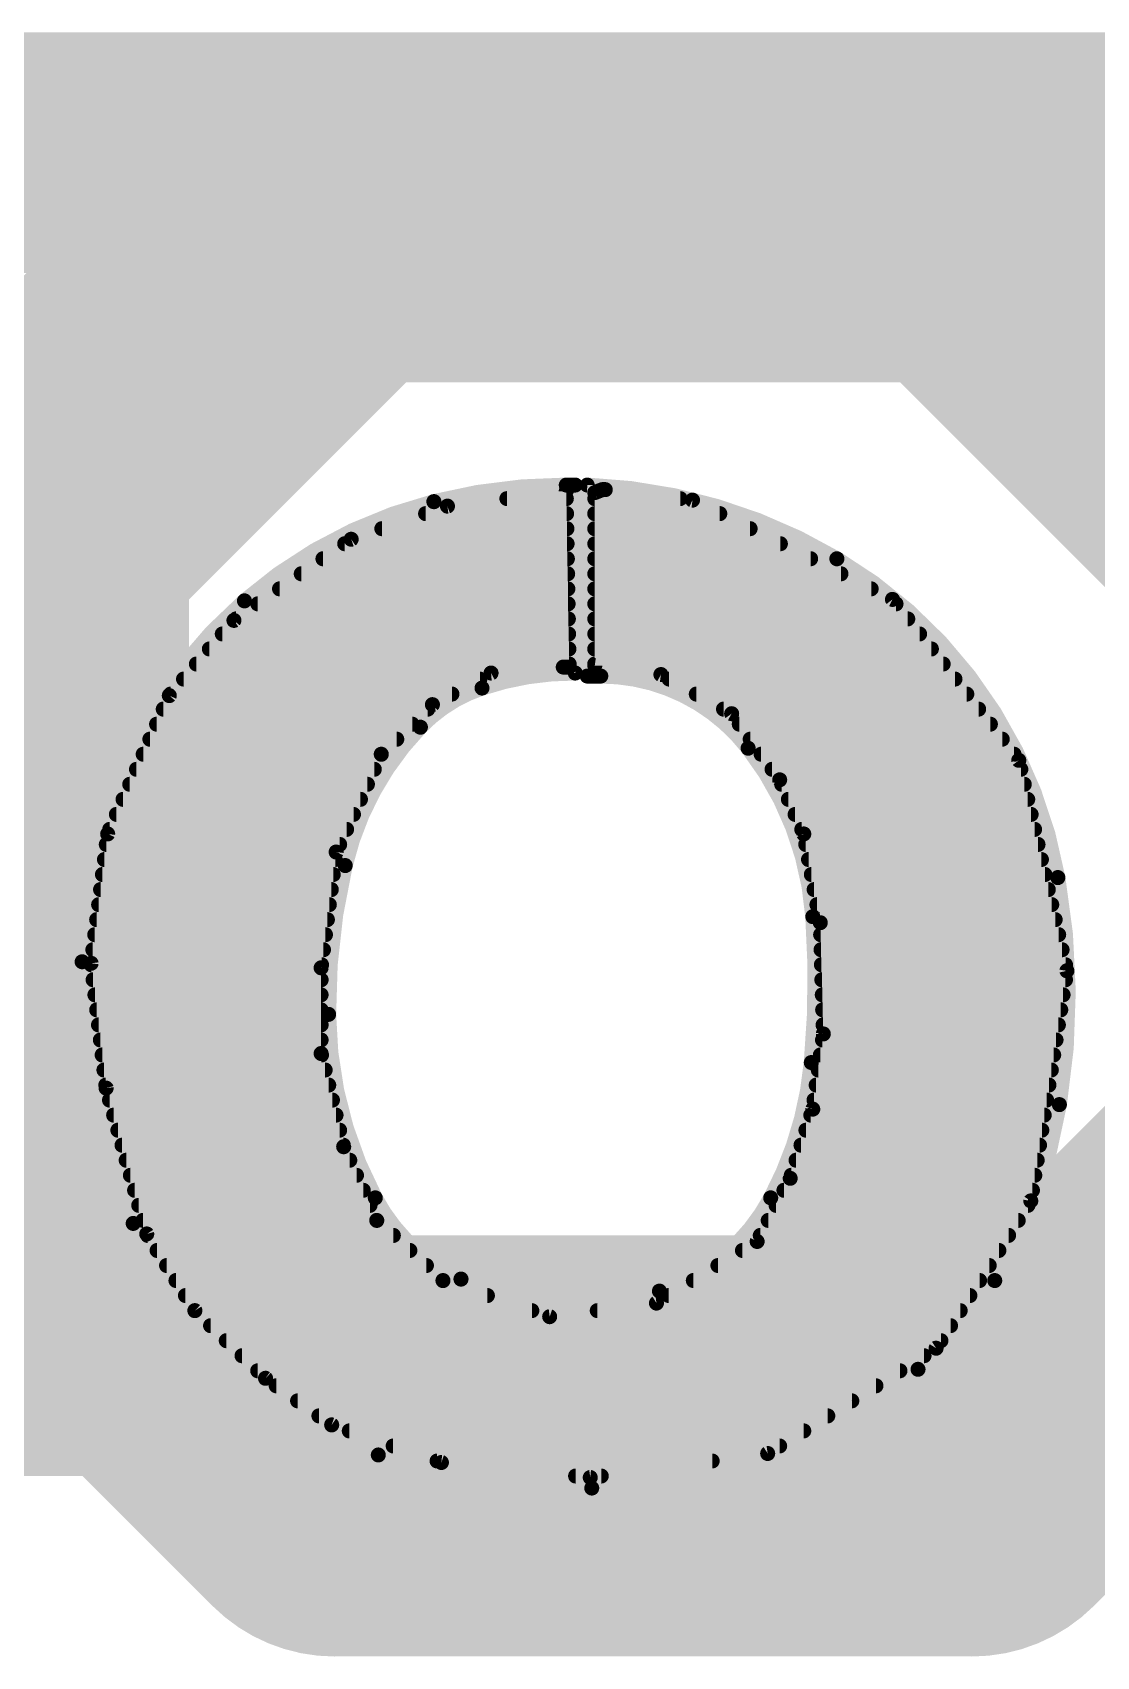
# Model space of a CAD drawing. Extents: x -12 to 102, y -12 to 69.
# Drawn here: x 31.265 to 33.062, y 58.928 to 61.671 of the extents above; entities that cross this region are included whole.
import ezdxf

# ---------------------------------------------------------------- set-up
doc = ezdxf.new("R2010")
doc.units = 0
for name, color, linetype in [('16', 132, 'CONTINUOUS'), ('21', 41, 'CONTINUOUS'), ('22', 40, 'CONTINUOUS')]:
    doc.layers.add(name, color=color, linetype=linetype)

msp = doc.modelspace()

# ---------------------------------------------------------------- linework, layer by layer
at = {"layer": '16', "const_width": 0.4064}
for points in [[(68.072, 61.468), (28.321, 61.468)], [(64.77, 59.436), (11.43, 59.436)]]:
    msp.add_lwpolyline(points, dxfattribs=at)
at = {"layer": '21', "const_width": 0.5842}
for points in [[(31.7754, 61.3725), (31.2373, 60.8344)], [(32.8516, 61.3725), (31.7754, 61.3725)], [(33.3897, 60.8344), (32.8516, 61.3725)], [(31.2373, 60.8344), (31.2373, 59.7582)], [(31.2373, 59.7582), (31.7754, 59.2201)], [(32.8516, 59.2201), (33.3897, 59.7582)], [(31.7754, 59.2201), (32.8516, 59.2201)]]:
    msp.add_lwpolyline(points, dxfattribs=at)
at = {"layer": '21', "const_width": 0.2921}
for points in [[(31.7754, 61.5185, 1), (31.7754, 61.2264)], [(31.8787, 61.2692, 1), (31.6721, 61.4757)], [(32.9548, 61.4757, 1), (32.7483, 61.2692)], [(32.8516, 61.2264, 1), (32.8516, 61.5185)], [(31.3833, 60.8344, 1), (31.0912, 60.8344)], [(31.134, 60.9377, 1), (31.3406, 60.7311)], [(31.3406, 59.8615, 1), (31.134, 59.6549)], [(31.0912, 59.7582, 1), (31.3833, 59.7582)], [(31.7754, 59.3662, 1), (31.7754, 59.074)], [(32.8516, 59.074, 1), (32.8516, 59.3662)], [(31.6721, 59.1168, 1), (31.8787, 59.3234)], [(32.7483, 59.3234, 1), (32.9548, 59.1168)]]:
    msp.add_lwpolyline(points, format="xyb", dxfattribs=at)
at = {"layer": '22'}
for points, const_width in [([(32.1666, 60.9067, 0.0624), (31.943, 60.8787)], 0.0254), ([(32.1729, 60.8966, 1), (32.1603, 60.8964)], 0.0127), ([(32.1666, 60.913, 1), (32.1666, 60.9004)], 0.0127), ([(32.1674, 60.8902, 1), (32.1658, 60.9028)], 0.0127), ([(32.1666, 60.9004, 1), (32.1666, 60.913)], 0.0127), ([(32.1882, 60.9067, 1), (32.1755, 60.9067)], 0.0127), ([(32.1818, 60.9004, 1), (32.1818, 60.913)], 0.0127), ([(32.6238, 60.7822, 0.1246), (32.2021, 60.9067)], 0.0254), ([(32.2023, 60.913, 1), (32.2019, 60.9004)], 0.0127), ([(32.2084, 60.9067, 1), (32.1958, 60.9067)], 0.0127), ([(32.2125, 60.8999, 1), (32.2171, 60.8881)], 0.0127), ([(32.2212, 60.894, 1), (32.2085, 60.894)], 0.0127), ([(32.2275, 60.9053, 1), (32.2275, 60.8927)], 0.0127), ([(32.2298, 60.8931, 1), (32.2252, 60.9049)], 0.0127), ([(32.2334, 60.9053, 1), (32.2318, 60.8927)], 0.0127), ([(32.2326, 60.8927, 1), (32.2326, 60.9053)], 0.0127), ([(31.943, 60.8787, 0.1172), (31.623, 60.7111)], 0.0254), ([(31.9414, 60.8849, 1), (31.9446, 60.8725)], 0.0127), ([(31.9446, 60.8725, 1), (31.9414, 60.8849)], 0.0127), ([(31.9651, 60.8774, 1), (31.9667, 60.8648)], 0.0127), ([(31.968, 60.8651, 1), (31.9638, 60.8771)], 0.0127), ([(32.0663, 60.8901, 1), (32.0663, 60.8775)], 0.0127), ([(32.1668, 60.8775, 1), (32.1668, 60.8901)], 0.0127), ([(32.2148, 60.8901, 1), (32.2148, 60.8775)], 0.0127), ([(32.3591, 60.8775, 1), (32.3591, 60.8901)], 0.0127), ([(32.3827, 60.887, 1), (32.3771, 60.8756)], 0.0127), ([(32.3791, 60.875, 1), (32.3807, 60.8876)], 0.0127), ([(31.8551, 60.8394, 1), (31.8551, 60.8267)], 0.0127), ([(31.929, 60.8648, 1), (31.929, 60.8521)], 0.0127), ([(32.1672, 60.8521, 1), (32.1672, 60.8648)], 0.0127), ([(32.1677, 60.8267, 1), (32.1677, 60.8394)], 0.0127), ([(32.2148, 60.8648, 1), (32.2148, 60.8521)], 0.0127), ([(32.2148, 60.8394, 1), (32.2148, 60.8267)], 0.0127), ([(32.426, 60.8521, 1), (32.426, 60.8648)], 0.0127), ([(32.4772, 60.8267, 1), (32.4772, 60.8394)], 0.0127), ([(31.7923, 60.8139, 1), (31.7923, 60.8013)], 0.0127), ([(31.8012, 60.8212, 1), (31.8054, 60.8092)], 0.0127), ([(31.8069, 60.81, 1), (31.7997, 60.8204)], 0.0127), ([(32.1681, 60.8013, 1), (32.1681, 60.8139)], 0.0127), ([(32.2148, 60.8139, 1), (32.2148, 60.8013)], 0.0127), ([(32.5284, 60.8013, 1), (32.5284, 60.8139)], 0.0127), ([(31.7556, 60.7886, 1), (31.7556, 60.7759)], 0.0127), ([(32.1685, 60.7759, 1), (32.1685, 60.7886)], 0.0127), ([(32.2148, 60.7886, 1), (32.2148, 60.7759)], 0.0127), ([(32.5795, 60.7759, 1), (32.5795, 60.7886)], 0.0127), ([(32.9971, 60.2437, 0.2183), (32.6238, 60.7822)], 0.0254), ([(32.627, 60.7877, 1), (32.6206, 60.7767)], 0.0127), ([(32.6206, 60.7767, 1), (32.627, 60.7877)], 0.0127), ([(31.7189, 60.7632, 1), (31.7189, 60.7505)], 0.0127), ([(32.169, 60.7505, 1), (32.169, 60.7632)], 0.0127), ([(32.2148, 60.7632, 1), (32.2148, 60.7505)], 0.0127), ([(32.6307, 60.7505, 1), (32.6307, 60.7632)], 0.0127), ([(31.6822, 60.7377, 1), (31.6822, 60.7251)], 0.0127), ([(32.1694, 60.7251, 1), (32.1694, 60.7377)], 0.0127), ([(32.2148, 60.7377, 1), (32.2148, 60.7251)], 0.0127), ([(32.6818, 60.7251, 1), (32.6818, 60.7377)], 0.0127), ([(31.623, 60.7111, 0.2195), (31.3487, 60.1015)], 0.0254), ([(31.6188, 60.7159, 1), (31.6272, 60.7063)], 0.0127), ([(31.6272, 60.7063, 1), (31.6188, 60.7159)], 0.0127), ([(31.6455, 60.7124, 1), (31.6455, 60.6997)], 0.0127), ([(32.1698, 60.6997, 1), (32.1698, 60.7124)], 0.0127), ([(32.2148, 60.7124, 1), (32.2148, 60.6997)], 0.0127), ([(32.7227, 60.7175, 1), (32.7127, 60.7097)], 0.0127), ([(32.7149, 60.7079, 1), (32.7205, 60.7193)], 0.0127), ([(32.7237, 60.6997, 1), (32.7237, 60.7124)], 0.0127), ([(31.6016, 60.6833, 1), (31.6088, 60.6729)], 0.0127), ([(31.61, 60.674, 1), (31.6004, 60.6822)], 0.0127), ([(31.6088, 60.687, 1), (31.6088, 60.6743)], 0.0127), ([(32.1702, 60.6743, 1), (32.1702, 60.687)], 0.0127), ([(32.2148, 60.687, 1), (32.2148, 60.6743)], 0.0127), ([(32.7436, 60.6743, 1), (32.7436, 60.687)], 0.0127), ([(31.5855, 60.6615, 1), (31.5855, 60.6489)], 0.0127), ([(32.1707, 60.6489, 1), (32.1707, 60.6615)], 0.0127), ([(32.2148, 60.6615, 1), (32.2148, 60.6489)], 0.0127), ([(32.7636, 60.6489, 1), (32.7636, 60.6615)], 0.0127), ([(31.5637, 60.6362, 1), (31.5637, 60.6235)], 0.0127), ([(32.1711, 60.6235, 1), (32.1711, 60.6362)], 0.0127), ([(32.2148, 60.6362, 1), (32.2148, 60.6235)], 0.0127), ([(32.7835, 60.6235, 1), (32.7835, 60.6362)], 0.0127), ([(31.5418, 60.6108, 1), (31.5418, 60.5981)], 0.0127), ([(32.1818, 60.5892, 0.0828), (32.0243, 60.5638)], 0.0254), ([(32.0391, 60.5955, 1), (32.0401, 60.5829)], 0.0127), ([(32.0426, 60.5836, 1), (32.0366, 60.5948)], 0.0127), ([(32.1615, 60.6056, 1), (32.1615, 60.593)], 0.0127), ([(32.162, 60.593, 1), (32.161, 60.6056)], 0.0127), ([(32.1653, 60.5992, 1), (32.1779, 60.5994)], 0.0127), ([(32.1715, 60.5981, 1), (32.1715, 60.6108)], 0.0127), ([(32.1716, 60.593, 1), (32.1716, 60.6056)], 0.0127), ([(32.1818, 60.5829, 1), (32.1818, 60.5955)], 0.0127), ([(32.2148, 60.6108, 1), (32.2148, 60.5981)], 0.0127), ([(32.2157, 60.6082, 1), (32.2139, 60.5956)], 0.0127), ([(32.2085, 60.6019, 1), (32.2212, 60.6019)], 0.0127), ([(32.3297, 60.5922, 1), (32.3235, 60.581)], 0.0127), ([(32.3257, 60.5803, 1), (32.3275, 60.5929)], 0.0127), ([(32.8034, 60.5981, 1), (32.8034, 60.6108)], 0.0127), ([(31.52, 60.5853, 1), (31.52, 60.5727)], 0.0127), ([(32.0243, 60.5638, 0.1209), (31.9202, 60.4977)], 0.0254), ([(32.0223, 60.5698, 1), (32.0263, 60.5578)], 0.0127), ([(32.0207, 60.5727, 1), (32.0207, 60.5853)], 0.0127), ([(32.0263, 60.5578, 1), (32.0223, 60.5698)], 0.0127), ([(32.1755, 60.5892, 1), (32.1882, 60.5892)], 0.0127), ([(32.2021, 60.5904, 1), (32.2021, 60.5778)], 0.0127), ([(32.1958, 60.5841, 1), (32.2084, 60.5841)], 0.0127), ([(32.4739, 60.4622, 0.2316), (32.225, 60.5841)], 0.0254), ([(32.225, 60.5904, 1), (32.225, 60.5778)], 0.0127), ([(32.225, 60.5778, 1), (32.225, 60.5904)], 0.0127), ([(32.3403, 60.5853, 1), (32.3403, 60.5727)], 0.0127), ([(32.8234, 60.5727, 1), (32.8234, 60.5853)], 0.0127), ([(31.4912, 60.5552, 1), (31.5008, 60.547)], 0.0127), ([(31.5018, 60.5485, 1), (31.4902, 60.5537)], 0.0127), ([(31.4982, 60.56, 1), (31.4982, 60.5473)], 0.0127), ([(31.9375, 60.5414, 1), (31.9435, 60.5302)], 0.0127), ([(31.9449, 60.5312, 1), (31.9361, 60.5404)], 0.0127), ([(31.9735, 60.5473, 1), (31.9735, 60.56)], 0.0127), ([(32.3863, 60.56, 1), (32.3863, 60.5473)], 0.0127), ([(32.8433, 60.5473, 1), (32.8433, 60.56)], 0.0127), ([(31.4858, 60.5346, 1), (31.4858, 60.5219)], 0.0127), ([(31.9327, 60.5219, 1), (31.9327, 60.5346)], 0.0127), ([(32.4323, 60.5346, 1), (32.4323, 60.5219)], 0.0127), ([(32.4511, 60.5243, 1), (32.4409, 60.5169)], 0.0127), ([(32.4429, 60.515, 1), (32.4491, 60.5262)], 0.0127), ([(32.8633, 60.5219, 1), (32.8633, 60.5346)], 0.0127), ([(31.4632, 60.4838, 1), (31.4632, 60.4711)], 0.0127), ([(31.4745, 60.5091, 1), (31.4745, 60.4965)], 0.0127), ([(31.9202, 60.4977, 0.1342), (31.7932, 60.264)], 0.0254), ([(31.8803, 60.4711, 1), (31.8803, 60.4838)], 0.0127), ([(31.9065, 60.4965, 1), (31.9065, 60.5091)], 0.0127), ([(31.9156, 60.5021, 1), (31.9248, 60.4933)], 0.0127), ([(31.9248, 60.4933, 1), (31.9156, 60.5021)], 0.0127), ([(32.4589, 60.5091, 1), (32.4589, 60.4965)], 0.0127), ([(32.4774, 60.4838, 1), (32.4774, 60.4711)], 0.0127), ([(32.8832, 60.4965, 1), (32.8832, 60.5091)], 0.0127), ([(32.9032, 60.4711, 1), (32.9032, 60.4838)], 0.0127), ([(31.4519, 60.4584, 1), (31.4519, 60.4457)], 0.0127), ([(31.8497, 60.4566, 1), (31.8585, 60.4474)], 0.0127), ([(31.8599, 60.4493, 1), (31.8483, 60.4547)], 0.0127), ([(31.8541, 60.4457, 1), (31.8541, 60.4584)], 0.0127), ([(32.5831, 60.1777, 0.1478), (32.4739, 60.4622)], 0.0254), ([(32.4789, 60.4661, 1), (32.4689, 60.4583)], 0.0127), ([(32.4689, 60.4583, 1), (32.4789, 60.4661)], 0.0127), ([(32.4958, 60.4584, 1), (32.4958, 60.4457)], 0.0127), ([(32.9231, 60.4457, 1), (32.9231, 60.4584)], 0.0127), ([(31.4405, 60.4329, 1), (31.4405, 60.4203)], 0.0127), ([(31.8424, 60.4203, 1), (31.8424, 60.4329)], 0.0127), ([(32.5143, 60.4329, 1), (32.5143, 60.4203)], 0.0127), ([(32.9373, 60.4432, 1), (32.9249, 60.4404)], 0.0127), ([(32.9261, 60.4379, 1), (32.9361, 60.4457)], 0.0127), ([(32.9346, 60.4203, 1), (32.9346, 60.4329)], 0.0127), ([(31.4292, 60.4076, 1), (31.4292, 60.3949)], 0.0127), ([(31.8307, 60.3949, 1), (31.8307, 60.4076)], 0.0127), ([(32.533, 60.4114, 1), (32.5214, 60.4062)], 0.0127), ([(32.5221, 60.4051, 1), (32.5323, 60.4125)], 0.0127), ([(32.5306, 60.4076, 1), (32.5306, 60.3949)], 0.0127), ([(32.9404, 60.3949, 1), (32.9404, 60.4076)], 0.0127), ([(31.4179, 60.3822, 1), (31.4179, 60.3695)], 0.0127), ([(31.8189, 60.3695, 1), (31.8189, 60.3822)], 0.0127), ([(32.5419, 60.3822, 1), (32.5419, 60.3695)], 0.0127), ([(32.9462, 60.3695, 1), (32.9462, 60.3822)], 0.0127), ([(31.4066, 60.3567, 1), (31.4066, 60.3441)], 0.0127), ([(31.8072, 60.3441, 1), (31.8072, 60.3567)], 0.0127), ([(32.5532, 60.3567, 1), (32.5532, 60.3441)], 0.0127), ([(32.952, 60.3441, 1), (32.952, 60.3567)], 0.0127), ([(31.3982, 60.3166, 1), (31.3856, 60.3182)], 0.0127), ([(31.3861, 60.32, 1), (31.3977, 60.3148)], 0.0127), ([(31.3953, 60.3314, 1), (31.3953, 60.3187)], 0.0127), ([(31.7955, 60.3187, 1), (31.7955, 60.3314)], 0.0127), ([(32.5645, 60.3314, 1), (32.5645, 60.3187)], 0.0127), ([(32.5741, 60.3186, 1), (32.5617, 60.3162)], 0.0127), ([(32.5621, 60.3148, 1), (32.5737, 60.32)], 0.0127), ([(32.9578, 60.3187, 1), (32.9578, 60.3314)], 0.0127), ([(31.3896, 60.306, 1), (31.3896, 60.2933)], 0.0127), ([(31.7842, 60.2861, 1), (31.7716, 60.2877)], 0.0127), ([(31.7838, 60.2933, 1), (31.7838, 60.306)], 0.0127), ([(32.5712, 60.306, 1), (32.5712, 60.2933)], 0.0127), ([(32.9636, 60.2933, 1), (32.9636, 60.306)], 0.0127), ([(31.3864, 60.2805, 1), (31.3864, 60.2679)], 0.0127), ([(31.7932, 60.264, 0.0602), (31.7652, 60.0126)], 0.0254), ([(31.7721, 60.2896, 1), (31.7837, 60.2842)], 0.0127), ([(31.7763, 60.2679, 1), (31.7763, 60.2805)], 0.0127), ([(31.787, 60.2655, 1), (31.7994, 60.2625)], 0.0127), ([(31.7994, 60.2625, 1), (31.787, 60.2655)], 0.0127), ([(32.5759, 60.2805, 1), (32.5759, 60.2679)], 0.0127), ([(32.9694, 60.2679, 1), (32.9694, 60.2805)], 0.0127), ([(31.3831, 60.2552, 1), (31.3831, 60.2425)], 0.0127), ([(31.773, 60.2425, 1), (31.773, 60.2552)], 0.0127), ([(32.5807, 60.2552, 1), (32.5807, 60.2425)], 0.0127), ([(32.9752, 60.2425, 1), (32.9752, 60.2552)], 0.0127), ([(32.9997, 59.8602, 0.0851), (32.9971, 60.2437)], 0.0254), ([(33.0034, 60.2448, 1), (32.9908, 60.2426)], 0.0127), ([(32.9908, 60.2426, 1), (33.0034, 60.2448)], 0.0127), ([(31.3799, 60.2298, 1), (31.3799, 60.2171)], 0.0127), ([(31.7697, 60.2171, 1), (31.7697, 60.2298)], 0.0127), ([(32.5854, 60.2298, 1), (32.5854, 60.2171)], 0.0127), ([(32.981, 60.2171, 1), (32.981, 60.2298)], 0.0127), ([(31.3766, 60.2043, 1), (31.3766, 60.1917)], 0.0127), ([(31.7664, 60.1917, 1), (31.7664, 60.2043)], 0.0127), ([(32.5806, 59.9313, 0.0416), (32.5831, 60.1777)], 0.0254), ([(32.5894, 60.1782, 1), (32.5768, 60.1772)], 0.0127), ([(32.5901, 60.2043, 1), (32.5901, 60.1917)], 0.0127), ([(32.9868, 60.1917, 1), (32.9868, 60.2043)], 0.0127), ([(31.3701, 60.1536, 1), (31.3701, 60.1409)], 0.0127), ([(31.3733, 60.179, 1), (31.3733, 60.1663)], 0.0127), ([(31.7598, 60.1409, 1), (31.7598, 60.1536)], 0.0127), ([(31.7631, 60.1663, 1), (31.7631, 60.179)], 0.0127), ([(32.5768, 60.1772, 1), (32.5894, 60.1782)], 0.0127), ([(32.5949, 60.179, 1), (32.5949, 60.1663)], 0.0127), ([(32.6021, 60.1677, 1), (32.5895, 60.1673)], 0.0127), ([(32.5896, 60.1663, 1), (32.602, 60.1687)], 0.0127), ([(32.5964, 60.1536, 1), (32.5964, 60.1409)], 0.0127), ([(32.9926, 60.1663, 1), (32.9926, 60.179)], 0.0127), ([(32.9985, 60.1409, 1), (32.9985, 60.1536)], 0.0127), ([(31.3668, 60.1281, 1), (31.3668, 60.1155)], 0.0127), ([(31.7565, 60.1155, 1), (31.7565, 60.1281)], 0.0127), ([(32.597, 60.1281, 1), (32.597, 60.1155)], 0.0127), ([(33.0043, 60.1155, 1), (33.0043, 60.1281)], 0.0127), ([(31.3487, 60.1015, 0.092), (31.435, 59.6595)], 0.0254), ([(31.355, 60.1016, 1), (31.3424, 60.1014)], 0.0127), ([(31.3424, 60.1014, 1), (31.355, 60.1016)], 0.0127), ([(31.3702, 60.0997, 1), (31.3576, 60.0981)], 0.0127), ([(31.3576, 60.0997, 1), (31.3702, 60.0981)], 0.0127), ([(31.3642, 60.1028, 1), (31.3642, 60.0901)], 0.0127), ([(31.7532, 60.0901, 1), (31.7532, 60.1028)], 0.0127), ([(32.5977, 60.1028, 1), (32.5977, 60.0901)], 0.0127), ([(33.0101, 60.0901, 1), (33.0101, 60.1028)], 0.0127), ([(31.3673, 60.0774, 1), (31.3673, 60.0647)], 0.0127), ([(31.7462, 60.0921, 1), (31.7588, 60.0905)], 0.0127), ([(31.7589, 60.0913, 1), (31.7462, 60.0913)], 0.0127), ([(31.7525, 60.0647, 1), (31.7525, 60.0774)], 0.0127), ([(32.5984, 60.0774, 1), (32.5984, 60.0647)], 0.0127), ([(33.0187, 60.0852, 1), (33.0061, 60.0872)], 0.0127), ([(33.0062, 60.0848, 1), (33.0186, 60.0876)], 0.0127), ([(33.01, 60.0647, 1), (33.01, 60.0774)], 0.0127), ([(31.3703, 60.0519, 1), (31.3703, 60.0393)], 0.0127), ([(31.7525, 60.0393, 1), (31.7525, 60.0519)], 0.0127), ([(32.5991, 60.0519, 1), (32.5991, 60.0393)], 0.0127), ([(33.006, 60.0393, 1), (33.006, 60.0519)], 0.0127), ([(31.3734, 60.0266, 1), (31.3734, 60.0139)], 0.0127), ([(31.7525, 60.0139, 1), (31.7525, 60.0266)], 0.0127), ([(31.7652, 60.0126, 0.1204), (31.844, 59.7027)], 0.0254), ([(31.7715, 60.0127, 1), (31.7589, 60.0125)], 0.0127), ([(32.5998, 60.0266, 1), (32.5998, 60.0139)], 0.0127), ([(33.002, 60.0139, 1), (33.002, 60.0266)], 0.0127), ([(31.3764, 60.0012, 1), (31.3764, 59.9885)], 0.0127), ([(31.7525, 59.9885, 1), (31.7525, 60.0012)], 0.0127), ([(31.7589, 60.0125, 1), (31.7715, 60.0127)], 0.0127), ([(32.6005, 60.0012, 1), (32.6005, 59.9885)], 0.0127), ([(32.998, 59.9885, 1), (32.998, 60.0012)], 0.0127), ([(31.3795, 59.9757, 1), (31.3795, 59.9631)], 0.0127), ([(31.7525, 59.9631, 1), (31.7525, 59.9757)], 0.0127), ([(32.5995, 59.9757, 1), (32.5995, 59.9631)], 0.0127), ([(32.6072, 59.9787, 1), (32.5946, 59.9805)], 0.0127), ([(32.5946, 59.9794, 1), (32.6072, 59.9798)], 0.0127), ([(32.9941, 59.9631, 1), (32.9941, 59.9757)], 0.0127), ([(31.3826, 59.9504, 1), (31.3826, 59.9377)], 0.0127), ([(31.7587, 59.948, 1), (31.7463, 59.945)], 0.0127), ([(31.7462, 59.9465, 1), (31.7589, 59.9465)], 0.0127), ([(31.7531, 59.9377, 1), (31.7531, 59.9504)], 0.0127), ([(32.512, 59.7027, 0.0995), (32.5806, 59.9313)], 0.0254), ([(32.5869, 59.9307, 1), (32.5743, 59.9319)], 0.0127), ([(32.5959, 59.9504, 1), (32.5959, 59.9377)], 0.0127), ([(32.9901, 59.9377, 1), (32.9901, 59.9504)], 0.0127), ([(31.3856, 59.925, 1), (31.3856, 59.9123)], 0.0127), ([(31.7593, 59.9123, 1), (31.7593, 59.925)], 0.0127), ([(32.5743, 59.9319, 1), (32.5869, 59.9307)], 0.0127), ([(32.5924, 59.925, 1), (32.5924, 59.9123)], 0.0127), ([(32.9861, 59.9123, 1), (32.9861, 59.925)], 0.0127), ([(31.3887, 59.8995, 1), (31.3887, 59.8869)], 0.0127), ([(31.3954, 59.8898, 1), (31.3832, 59.8864)], 0.0127), ([(31.383, 59.8873, 1), (31.3956, 59.8889)], 0.0127), ([(31.7654, 59.8869, 1), (31.7654, 59.8995)], 0.0127), ([(32.5888, 59.8995, 1), (32.5888, 59.8869)], 0.0127), ([(32.9821, 59.8869, 1), (32.9821, 59.8995)], 0.0127), ([(31.395, 59.8742, 1), (31.395, 59.8615)], 0.0127), ([(31.7716, 59.8615, 1), (31.7716, 59.8742)], 0.0127), ([(32.5768, 59.8535, 1), (32.5894, 59.8517)], 0.0127), ([(32.5891, 59.8506, 1), (32.5771, 59.8546)], 0.0127), ([(32.5852, 59.8742, 1), (32.5852, 59.8615)], 0.0127), ([(32.8905, 59.563, 0.0949), (32.9997, 59.8602)], 0.0254), ([(32.9781, 59.8615, 1), (32.9781, 59.8742)], 0.0127), ([(32.9934, 59.8612, 1), (33.006, 59.8592)], 0.0127), ([(33.006, 59.8592, 1), (32.9934, 59.8612)], 0.0127), ([(31.402, 59.8488, 1), (31.402, 59.8361)], 0.0127), ([(31.7777, 59.8361, 1), (31.7777, 59.8488)], 0.0127), ([(32.5798, 59.8488, 1), (32.5798, 59.8361)], 0.0127), ([(32.9741, 59.8361, 1), (32.9741, 59.8488)], 0.0127), ([(31.4091, 59.8233, 1), (31.4091, 59.8107)], 0.0127), ([(31.4162, 59.798, 1), (31.4162, 59.7853)], 0.0127), ([(31.7838, 59.8107, 1), (31.7838, 59.8233)], 0.0127), ([(31.79, 59.7853, 1), (31.79, 59.798)], 0.0127), ([(32.5632, 59.798, 1), (32.5632, 59.7853)], 0.0127), ([(32.5715, 59.8233, 1), (32.5715, 59.8107)], 0.0127), ([(32.9662, 59.7853, 1), (32.9662, 59.798)], 0.0127), ([(32.9701, 59.8107, 1), (32.9701, 59.8233)], 0.0127), ([(31.4232, 59.7726, 1), (31.4232, 59.7599)], 0.0127), ([(31.7964, 59.7917, 1), (31.7848, 59.7865)], 0.0127), ([(31.7844, 59.7876, 1), (31.7968, 59.7906)], 0.0127), ([(31.8009, 59.7599, 1), (31.8009, 59.7726)], 0.0127), ([(32.5549, 59.7726, 1), (32.5549, 59.7599)], 0.0127), ([(32.9622, 59.7599, 1), (32.9622, 59.7726)], 0.0127), ([(31.4303, 59.7471, 1), (31.4303, 59.7345)], 0.0127), ([(31.8123, 59.7345, 1), (31.8123, 59.7471)], 0.0127), ([(32.5506, 59.7328, 1), (32.5394, 59.7386)], 0.0127), ([(32.5467, 59.7471, 1), (32.5467, 59.7345)], 0.0127), ([(32.9582, 59.7345, 1), (32.9582, 59.7471)], 0.0127), ([(31.4374, 59.7218, 1), (31.4374, 59.7091)], 0.0127), ([(31.8237, 59.7091, 1), (31.8237, 59.7218)], 0.0127), ([(32.5344, 59.7218, 1), (32.5344, 59.7091)], 0.0127), ([(32.539, 59.7377, 1), (32.551, 59.7337)], 0.0127), ([(32.9542, 59.7091, 1), (32.9542, 59.7218)], 0.0127), ([(31.4444, 59.6964, 1), (31.4444, 59.6837)], 0.0127), ([(31.8351, 59.6837, 1), (31.8351, 59.6964)], 0.0127), ([(31.844, 59.7027, 0.1633), (31.9888, 59.5655)], 0.0254), ([(31.8496, 59.7057, 1), (31.8384, 59.6997)], 0.0127), ([(31.8384, 59.6997, 1), (31.8496, 59.7057)], 0.0127), ([(32.324, 59.5452, 0.1942), (32.512, 59.7027)], 0.0254), ([(32.5064, 59.7057, 1), (32.5176, 59.6997)], 0.0127), ([(32.5176, 59.6997, 1), (32.5064, 59.7057)], 0.0127), ([(32.5211, 59.6964, 1), (32.5211, 59.6837)], 0.0127), ([(32.9451, 59.6986, 1), (32.9577, 59.6966)], 0.0127), ([(32.9567, 59.6942, 1), (32.9461, 59.701)], 0.0127), ([(32.9465, 59.6837, 1), (32.9465, 59.6964)], 0.0127), ([(31.435, 59.6595, 0.2224), (31.8491, 59.2684)], 0.0254), ([(31.4409, 59.6618, 1), (31.4291, 59.6572)], 0.0127), ([(31.4291, 59.6572, 1), (31.4409, 59.6618)], 0.0127), ([(31.4515, 59.6709, 1), (31.4515, 59.6583)], 0.0127), ([(31.8508, 59.6693, 1), (31.8422, 59.6599)], 0.0127), ([(31.8407, 59.662, 1), (31.8523, 59.6672)], 0.0127), ([(31.8465, 59.6583, 1), (31.8465, 59.6709)], 0.0127), ([(32.5078, 59.6709, 1), (32.5078, 59.6583)], 0.0127), ([(32.9302, 59.6583, 1), (32.9302, 59.6709)], 0.0127), ([(31.4633, 59.6451, 1), (31.4525, 59.6383)], 0.0127), ([(31.4518, 59.64, 1), (31.464, 59.6434)], 0.0127), ([(31.4595, 59.6456, 1), (31.4595, 59.6329)], 0.0127), ([(31.8745, 59.6329, 1), (31.8745, 59.6456)], 0.0127), ([(32.4924, 59.6236, 1), (32.4858, 59.6344)], 0.0127), ([(32.4944, 59.6456, 1), (32.4944, 59.6329)], 0.0127), ([(32.9139, 59.6329, 1), (32.9139, 59.6456)], 0.0127), ([(31.4754, 59.6202, 1), (31.4754, 59.6075)], 0.0127), ([(31.9024, 59.6075, 1), (31.9024, 59.6202)], 0.0127), ([(32.4643, 59.6202, 1), (32.4643, 59.6075)], 0.0127), ([(32.4835, 59.6319, 1), (32.4947, 59.6261)], 0.0127), ([(32.8975, 59.6075, 1), (32.8975, 59.6202)], 0.0127), ([(31.4914, 59.5947, 1), (31.4914, 59.5821)], 0.0127), ([(31.9304, 59.5821, 1), (31.9304, 59.5947)], 0.0127), ([(32.4228, 59.5947, 1), (32.4228, 59.5821)], 0.0127), ([(32.8812, 59.5821, 1), (32.8812, 59.5947)], 0.0127), ([(31.5073, 59.5694, 1), (31.5073, 59.5567)], 0.0127), ([(31.9603, 59.569, 1), (31.9563, 59.557)], 0.0127), ([(31.954, 59.5583, 1), (31.9626, 59.5677)], 0.0127), ([(31.9583, 59.5567, 1), (31.9583, 59.5694)], 0.0127), ([(31.9888, 59.5655, 0.1897), (32.324, 59.5452)], 0.0254), ([(31.9915, 59.5713, 1), (31.9861, 59.5597)], 0.0127), ([(31.9861, 59.5597, 1), (31.9915, 59.5713)], 0.0127), ([(32.322, 59.5512, 1), (32.326, 59.5392)], 0.0127), ([(32.326, 59.5392, 1), (32.322, 59.5512)], 0.0127), ([(32.3813, 59.5694, 1), (32.3813, 59.5567)], 0.0127), ([(32.7609, 59.4131, 0.0859), (32.8905, 59.563)], 0.0254), ([(32.8649, 59.5567, 1), (32.8649, 59.5694)], 0.0127), ([(32.8851, 59.5663, 1), (32.8959, 59.5597)], 0.0127), ([(32.8959, 59.5597, 1), (32.8851, 59.5663)], 0.0127), ([(31.5233, 59.544, 1), (31.5233, 59.5313)], 0.0127), ([(32.0334, 59.5313, 1), (32.0334, 59.544)], 0.0127), ([(32.3157, 59.5303, 1), (32.3223, 59.5195)], 0.0127), ([(32.3198, 59.5186, 1), (32.3182, 59.5312)], 0.0127), ([(32.3398, 59.544, 1), (32.3398, 59.5313)], 0.0127), ([(32.8485, 59.5313, 1), (32.8485, 59.544)], 0.0127), ([(31.5436, 59.5168, 1), (31.5348, 59.5076)], 0.0127), ([(31.5392, 59.5185, 1), (31.5392, 59.5059)], 0.0127), ([(31.5338, 59.5088, 1), (31.5446, 59.5156)], 0.0127), ([(32.1085, 59.5059, 1), (32.1085, 59.5185)], 0.0127), ([(32.1378, 59.5083, 1), (32.1394, 59.4957)], 0.0127), ([(32.1366, 59.496, 1), (32.1406, 59.508)], 0.0127), ([(32.219, 59.5185, 1), (32.219, 59.5059)], 0.0127), ([(32.8322, 59.5059, 1), (32.8322, 59.5185)], 0.0127), ([(31.5657, 59.4931, 1), (31.5657, 59.4805)], 0.0127), ([(31.5923, 59.4678, 1), (31.5923, 59.4551)], 0.0127), ([(32.7996, 59.4551, 1), (32.7996, 59.4678)], 0.0127), ([(32.8159, 59.4805, 1), (32.8159, 59.4931)], 0.0127), ([(31.6188, 59.4423, 1), (31.6188, 59.4297)], 0.0127), ([(32.7711, 59.4297, 1), (32.7711, 59.4423)], 0.0127), ([(32.7861, 59.4521, 1), (32.7967, 59.4453)], 0.0127), ([(32.7948, 59.4433, 1), (32.788, 59.4541)], 0.0127), ([(31.6453, 59.4169, 1), (31.6453, 59.4043)], 0.0127), ([(32.2097, 59.2125, 0.1703), (32.7609, 59.4131)], 0.0254), ([(32.7304, 59.4043, 1), (32.7304, 59.4169)], 0.0127), ([(32.7569, 59.418, 1), (32.7649, 59.4082)], 0.0127), ([(32.7649, 59.4082, 1), (32.7569, 59.418)], 0.0127), ([(31.6623, 59.4031, 1), (31.6549, 59.3927)], 0.0127), ([(31.6542, 59.3933, 1), (31.663, 59.4025)], 0.0127), ([(31.6766, 59.3916, 1), (31.6766, 59.3789)], 0.0127), ([(32.6898, 59.3789, 1), (32.6898, 59.3916)], 0.0127), ([(31.7127, 59.3661, 1), (31.7127, 59.3535)], 0.0127), ([(32.6491, 59.3535, 1), (32.6491, 59.3661)], 0.0127), ([(31.7487, 59.3407, 1), (31.7487, 59.3281)], 0.0127), ([(32.6085, 59.3281, 1), (32.6085, 59.3407)], 0.0127), ([(31.7724, 59.3252, 1), (31.7682, 59.3132)], 0.0127), ([(31.7666, 59.314, 1), (31.774, 59.3244)], 0.0127), ([(31.8001, 59.3154, 1), (31.8001, 59.3027)], 0.0127), ([(32.5679, 59.3027, 1), (32.5679, 59.3154)], 0.0127), ([(31.8742, 59.2899, 1), (31.8742, 59.2773)], 0.0127), ([(32.5035, 59.2763, 1), (32.5103, 59.2655)], 0.0127), ([(32.5078, 59.2646, 1), (32.506, 59.2772)], 0.0127), ([(32.5272, 59.2773, 1), (32.5272, 59.2899)], 0.0127), ([(31.8491, 59.2684, 0.083), (32.2097, 59.2125)], 0.0254), ([(31.8511, 59.2744, 1), (31.8471, 59.2624)], 0.0127), ([(31.8471, 59.2624, 1), (31.8511, 59.2744)], 0.0127), ([(31.9484, 59.2645, 1), (31.9484, 59.2519)], 0.0127), ([(31.9563, 59.262, 1), (31.9551, 59.2494)], 0.0127), ([(31.9536, 59.2497, 1), (31.9578, 59.2617)], 0.0127), ([(32.4132, 59.2519, 1), (32.4132, 59.2645)], 0.0127), ([(32.1824, 59.2392, 1), (32.1824, 59.2265)], 0.0127), ([(32.2063, 59.2366, 1), (32.2081, 59.224)], 0.0127), ([(32.2066, 59.224, 1), (32.2078, 59.2366)], 0.0127), ([(32.2257, 59.2265, 1), (32.2257, 59.2392)], 0.0127), ([(32.2096, 59.2188, 1), (32.2098, 59.2062)], 0.0127), ([(32.2098, 59.2062, 1), (32.2096, 59.2188)], 0.0127)]:
    msp.add_lwpolyline(points, format="xyb", dxfattribs=dict(at, const_width=const_width))
at = {"layer": '22', "const_width": 0.0254}
for points in [[(32.1666, 60.8965), (31.9659, 60.8711)], [(32.1818, 60.9067), (32.1666, 60.9067)], [(32.1716, 60.5993), (32.1666, 60.8965)], [(32.1818, 60.5892), (32.1818, 60.9067)], [(32.2021, 60.9067), (32.2021, 60.5841)], [(32.2275, 60.899), (32.2148, 60.894)], [(32.2148, 60.894), (32.2148, 60.6019)], [(32.2326, 60.899), (32.2275, 60.899)], [(32.3799, 60.8813), (32.2326, 60.899)], [(31.9659, 60.8711), (31.8033, 60.8152)], [(32.0663, 60.8838), (32.1668, 60.8838)], [(32.2148, 60.8838), (32.3591, 60.8838)], [(32.7177, 60.7136), (32.3799, 60.8813)], [(31.8551, 60.833), (32.1677, 60.833)], [(31.929, 60.8584), (32.1672, 60.8584)], [(32.2148, 60.8584), (32.426, 60.8584)], [(32.2148, 60.833), (32.4772, 60.833)], [(31.8033, 60.8152), (31.6052, 60.6781)], [(31.7923, 60.8076), (32.1681, 60.8076)], [(32.2148, 60.8076), (32.5284, 60.8076)], [(31.7556, 60.7822), (32.1685, 60.7822)], [(32.2148, 60.7822), (32.5795, 60.7822)], [(31.7189, 60.7568), (32.169, 60.7568)], [(32.2148, 60.7568), (32.6307, 60.7568)], [(31.6822, 60.7314), (32.1694, 60.7314)], [(32.2148, 60.7314), (32.6818, 60.7314)], [(31.6455, 60.706), (32.1698, 60.706)], [(32.2148, 60.706), (32.7237, 60.706)], [(32.9311, 60.4418), (32.7177, 60.7136)], [(31.6052, 60.6781), (31.496, 60.5511)], [(31.6088, 60.6806), (32.1702, 60.6806)], [(32.2148, 60.6806), (32.7436, 60.6806)], [(31.5855, 60.6552), (32.1707, 60.6552)], [(32.2148, 60.6552), (32.7636, 60.6552)], [(31.5637, 60.6298), (32.1711, 60.6298)], [(32.2148, 60.6298), (32.7835, 60.6298)], [(31.5418, 60.6044), (32.1715, 60.6044)], [(31.9405, 60.5358), (32.0396, 60.5892)], [(32.0396, 60.5892), (32.1615, 60.5993)], [(32.1615, 60.5993), (32.1716, 60.5993)], [(32.2148, 60.6044), (32.8034, 60.6044)], [(32.2148, 60.6019), (32.3266, 60.5866)], [(32.3266, 60.5866), (32.446, 60.5206)], [(31.52, 60.579), (32.0207, 60.579)], [(32.2021, 60.5841), (32.225, 60.5841)], [(32.3403, 60.579), (32.8234, 60.579)], [(31.496, 60.5511), (31.3919, 60.3174)], [(31.4982, 60.5536), (31.9735, 60.5536)], [(31.8541, 60.452), (31.9405, 60.5358)], [(32.3863, 60.5536), (32.8433, 60.5536)], [(31.4858, 60.5282), (31.9327, 60.5282)], [(32.4323, 60.5282), (32.8633, 60.5282)], [(32.446, 60.5206), (32.5272, 60.4088)], [(31.4632, 60.4774), (31.8803, 60.4774)], [(31.4745, 60.5028), (31.9065, 60.5028)], [(32.4589, 60.5028), (32.8832, 60.5028)], [(32.4774, 60.4774), (32.9032, 60.4774)], [(31.4519, 60.452), (31.8541, 60.452)], [(31.7779, 60.2869), (31.8541, 60.452)], [(32.4958, 60.452), (32.9231, 60.452)], [(31.4405, 60.4266), (31.8424, 60.4266)], [(32.5143, 60.4266), (32.9346, 60.4266)], [(33.0124, 60.0862), (32.9311, 60.4418)], [(31.4292, 60.4012), (31.8307, 60.4012)], [(32.5272, 60.4088), (32.5679, 60.3174)], [(32.5306, 60.4012), (32.9404, 60.4012)], [(31.4179, 60.3758), (31.8189, 60.3758)], [(32.5419, 60.3758), (32.9462, 60.3758)], [(31.4066, 60.3504), (31.8072, 60.3504)], [(32.5532, 60.3504), (32.952, 60.3504)], [(31.3919, 60.3174), (31.3639, 60.0989)], [(31.3953, 60.325), (31.7955, 60.325)], [(32.5645, 60.325), (32.9578, 60.325)], [(32.5679, 60.3174), (32.5958, 60.1675)], [(31.3896, 60.2996), (31.7838, 60.2996)], [(31.7525, 60.0913), (31.7779, 60.2869)], [(32.5712, 60.2996), (32.9636, 60.2996)], [(31.3864, 60.2742), (31.7763, 60.2742)], [(32.5759, 60.2742), (32.9694, 60.2742)], [(31.3831, 60.2488), (31.773, 60.2488)], [(32.5807, 60.2488), (32.9752, 60.2488)], [(31.3799, 60.2234), (31.7697, 60.2234)], [(32.5854, 60.2234), (32.981, 60.2234)], [(31.3766, 60.198), (31.7664, 60.198)], [(32.5901, 60.198), (32.9868, 60.198)], [(31.3701, 60.1472), (31.7598, 60.1472)], [(31.3733, 60.1726), (31.7631, 60.1726)], [(32.5949, 60.1726), (32.9926, 60.1726)], [(32.5958, 60.1675), (32.6009, 59.9796)], [(32.5964, 60.1472), (32.9985, 60.1472)], [(31.3668, 60.1218), (31.7565, 60.1218)], [(32.597, 60.1218), (33.0043, 60.1218)], [(31.3639, 60.0989), (31.3893, 59.8881)], [(31.3642, 60.0964), (31.7532, 60.0964)], [(32.5977, 60.0964), (33.0101, 60.0964)], [(31.3673, 60.071), (31.7525, 60.071)], [(31.7525, 59.9465), (31.7525, 60.0913)], [(32.5984, 60.071), (33.01, 60.071)], [(32.9514, 59.6976), (33.0124, 60.0862)], [(31.3703, 60.0456), (31.7525, 60.0456)], [(32.5991, 60.0456), (33.006, 60.0456)], [(31.3734, 60.0202), (31.7525, 60.0202)], [(32.5998, 60.0202), (33.002, 60.0202)], [(31.3764, 59.9948), (31.7525, 59.9948)], [(32.6005, 59.9948), (32.998, 59.9948)], [(31.3795, 59.9694), (31.7525, 59.9694)], [(32.6009, 59.9796), (32.5831, 59.8526)], [(32.5995, 59.9694), (32.9941, 59.9694)], [(31.3826, 59.944), (31.7531, 59.944)], [(31.7906, 59.7891), (31.7525, 59.9465)], [(32.5959, 59.944), (32.9901, 59.944)], [(31.3856, 59.9186), (31.7593, 59.9186)], [(32.5924, 59.9186), (32.9861, 59.9186)], [(31.3887, 59.8932), (31.7654, 59.8932)], [(31.3893, 59.8881), (31.4579, 59.6417)], [(32.5888, 59.8932), (32.9821, 59.8932)], [(31.395, 59.8678), (31.7716, 59.8678)], [(32.5831, 59.8526), (32.545, 59.7357)], [(32.5852, 59.8678), (32.9781, 59.8678)], [(31.402, 59.8424), (31.7777, 59.8424)], [(32.5798, 59.8424), (32.9741, 59.8424)], [(31.4091, 59.817), (31.7838, 59.817)], [(31.4162, 59.7916), (31.79, 59.7916)], [(32.5632, 59.7916), (32.9662, 59.7916)], [(32.5715, 59.817), (32.9701, 59.817)], [(31.4232, 59.7662), (31.8009, 59.7662)], [(31.8465, 59.6646), (31.7906, 59.7891)], [(32.5549, 59.7662), (32.9622, 59.7662)], [(31.4303, 59.7408), (31.8123, 59.7408)], [(32.545, 59.7357), (32.4891, 59.629)], [(32.5467, 59.7408), (32.9582, 59.7408)], [(31.4374, 59.7154), (31.8237, 59.7154)], [(32.5344, 59.7154), (32.9542, 59.7154)], [(31.4444, 59.69), (31.8351, 59.69)], [(32.5211, 59.69), (32.9465, 59.69)], [(32.7914, 59.4487), (32.9514, 59.6976)], [(31.4515, 59.6646), (31.8465, 59.6646)], [(31.9583, 59.563), (31.8465, 59.6646)], [(32.5078, 59.6646), (32.9302, 59.6646)], [(31.4579, 59.6417), (31.5392, 59.5122)], [(31.4595, 59.6392), (31.8745, 59.6392)], [(32.4891, 59.629), (32.319, 59.5249)], [(32.4944, 59.6392), (32.9139, 59.6392)], [(31.4754, 59.6138), (31.9024, 59.6138)], [(32.4643, 59.6138), (32.8975, 59.6138)], [(31.4914, 59.5884), (31.9304, 59.5884)], [(32.4228, 59.5884), (32.8812, 59.5884)], [(31.5073, 59.563), (31.9583, 59.563)], [(32.1386, 59.502), (31.9583, 59.563)], [(32.3813, 59.563), (32.8649, 59.563)], [(31.5233, 59.5376), (32.0334, 59.5376)], [(32.319, 59.5249), (32.1386, 59.502)], [(32.3398, 59.5376), (32.8485, 59.5376)], [(31.5392, 59.5122), (31.6586, 59.3979)], [(31.5392, 59.5122), (32.1085, 59.5122)], [(32.219, 59.5122), (32.8322, 59.5122)], [(31.5657, 59.4868), (32.8159, 59.4868)], [(31.5923, 59.4614), (32.7996, 59.4614)], [(31.6188, 59.436), (32.7711, 59.436)], [(32.5069, 59.2709), (32.7914, 59.4487)], [(31.6453, 59.4106), (32.7304, 59.4106)], [(31.6586, 59.3979), (31.7703, 59.3192)], [(31.6766, 59.3852), (32.6898, 59.3852)], [(31.7127, 59.3598), (32.6491, 59.3598)], [(31.7487, 59.3344), (32.6085, 59.3344)], [(31.7703, 59.3192), (31.9557, 59.2557)], [(31.8001, 59.309), (32.5679, 59.309)], [(31.8742, 59.2836), (32.5272, 59.2836)], [(32.2072, 59.2303), (32.5069, 59.2709)], [(31.9484, 59.2582), (32.4132, 59.2582)], [(31.9557, 59.2557), (32.2072, 59.2303)], [(32.1824, 59.2328), (32.2257, 59.2328)]]:
    msp.add_lwpolyline(points, dxfattribs=at)

doc.saveas('drawing.dxf')
